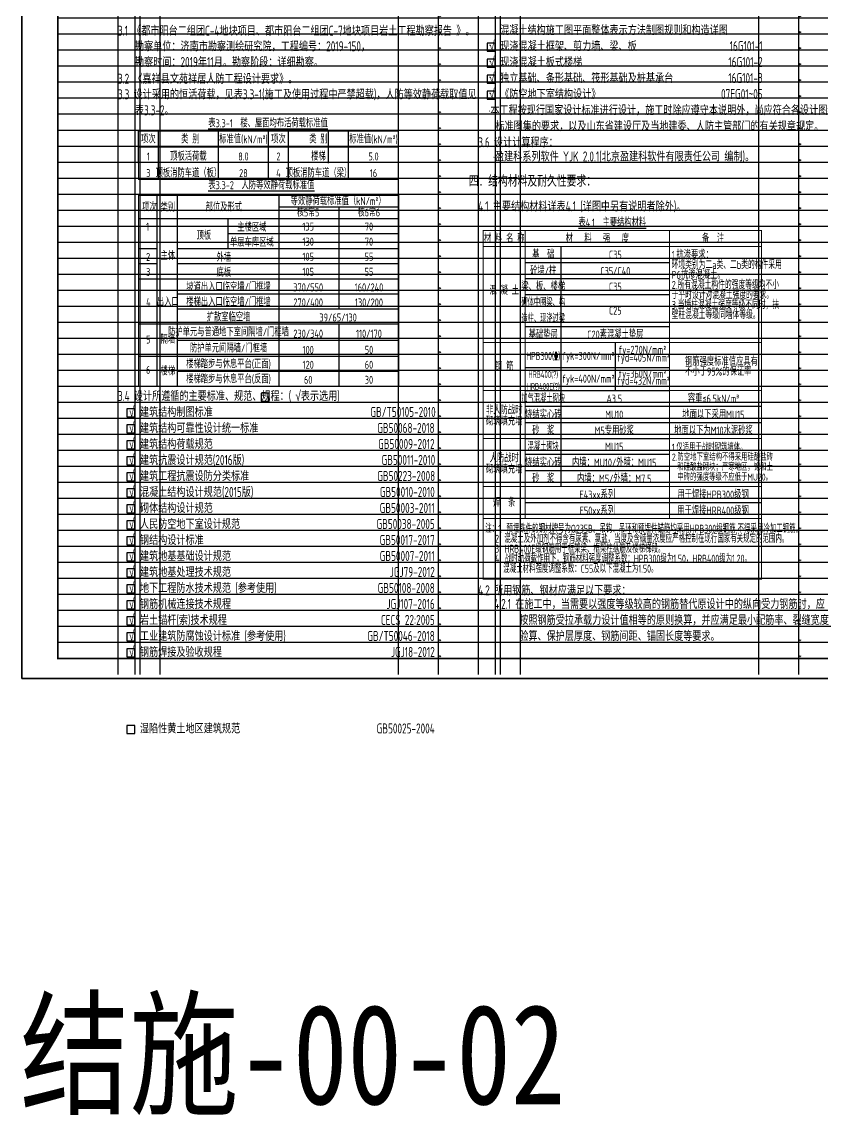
# Model space of a CAD drawing. Extents: x -502255 to 1362592, y -400300 to 332622.
# Drawn here: x 53742 to 93725, y 222284 to 276943 of the extents above; entities that cross this region are included whole.
import ezdxf
from ezdxf.enums import TextEntityAlignment as Align

# ---------------------------------------------------------------- set-up
doc = ezdxf.new("R2010")
doc.units = 0
doc.header["$LTSCALE"] = 1000
doc.header["$MEASUREMENT"] = 0
for name, color, linetype in [('ECA_TK', 7, 'Continuous'), ('STEL_BOLT', 1, 'Continuous'), ('TAB', 7, 'Continuous'), ('TAB_TEXT', 7, 'Continuous'), ('TEXT', 53, 'Continuous'), ('tk', 7, 'Continuous'), ('停车位', 3, 'Continuous')]:
    doc.layers.add(name, color=color, linetype=linetype)
doc.styles.add('TSSD_Label', font='tssdeng2.shx', dxfattribs={"width": 0.7, "bigfont": 'tssdchn.shx'})
doc.styles.add('TSSD_Norm', font='tssdeng.shx', dxfattribs={"bigfont": 'hztxt.shx'})
doc.styles.add('黑体', font='simhei.ttf', dxfattribs={"width": 0.65})

# ---------------------------------------------------------------- blocks, each defined once
blk = doc.blocks.new('A1_总说明分栏线')
at = {"layer": 'Defpoints', "color": 8, "lineweight": -3}
for p, q in [((76500, 54600), (1800, 54600)), ((4800, 54600), (4800, 1000)), ((5650, 54600), (5650, 1000)), ((5900, 54600), (5900, 1000)), ((6900, 54600), (6900, 1000)), ((18800, 54600), (18800, 1000)), ((20800, 54600), (20800, 1000)), ((22800, 54600), (22800, 1000)), ((23650, 54600), (23650, 1000)), ((23900, 54600), (23900, 1000)), ((24900, 54600), (24900, 1000)), ((36800, 54600), (36800, 1000)), ((38800, 54600), (38800, 1000)), ((40800, 54600), (40800, 1000)), ((41650, 54600), (41650, 1000)), ((41900, 54600), (41900, 1000)), ((42900, 54600), (42900, 1000)), ((54800, 54600), (54800, 1000)), ((56800, 54600), (56800, 1000)), ((58800, 54600), (58800, 1000)), ((59650, 54600), (59650, 1000)), ((59900, 54600), (59900, 1000)), ((60900, 54600), (60900, 1000)), ((72800, 54600), (72800, 1000)), ((76500, 53800), (1800, 53800)), ((76500, 53000), (1800, 53000)), ((76500, 52200), (1800, 52200)), ((76500, 51400), (1800, 51400)), ((76500, 50600), (1800, 50600)), ((76500, 49800), (1800, 49800)), ((76500, 49000), (1800, 49000)), ((76500, 48200), (1800, 48200)), ((76500, 47400), (1800, 47400)), ((76500, 46600), (1800, 46600)), ((76500, 45800), (1800, 45800)), ((76500, 45000), (1800, 45000)), ((76500, 44200), (1800, 44200)), ((76500, 43400), (1800, 43400)), ((76500, 42600), (1800, 42600)), ((76500, 41800), (1800, 41800)), ((76500, 41000), (1800, 41000)), ((76500, 40200), (1800, 40200)), ((76500, 39400), (1800, 39400)), ((76500, 38600), (1800, 38600)), ((76500, 37800), (1800, 37800)), ((76500, 37000), (1800, 37000)), ((76500, 36200), (1800, 36200)), ((76500, 35400), (1800, 35400)), ((76500, 34600), (1800, 34600)), ((76500, 33800), (1800, 33800)), ((76500, 33000), (1800, 33000)), ((76500, 32200), (1800, 32200)), ((76500, 31400), (1800, 31400)), ((76500, 30600), (1800, 30600)), ((76500, 29800), (1800, 29800)), ((76500, 29000), (1800, 29000)), ((76500, 28200), (1800, 28200)), ((76500, 27400), (1800, 27400)), ((76500, 26600), (1800, 26600)), ((76500, 25800), (1800, 25800)), ((76500, 25000), (1800, 25000)), ((76500, 24200), (1800, 24200)), ((76500, 23400), (1800, 23400)), ((76500, 22600), (1800, 22600)), ((76500, 21800), (1800, 21800)), ((76500, 21000), (1800, 21000)), ((76500, 20200), (1800, 20200)), ((76500, 19400), (1800, 19400)), ((76500, 18600), (1800, 18600)), ((76500, 17800), (1800, 17800)), ((76500, 17000), (1800, 17000)), ((76500, 16200), (1800, 16200)), ((76500, 15400), (1800, 15400)), ((76500, 14600), (1800, 14600)), ((76500, 13800), (1800, 13800)), ((76500, 13000), (1800, 13000)), ((76500, 12200), (1800, 12200)), ((76500, 11400), (1800, 11400)), ((76500, 10600), (1800, 10600)), ((76500, 9800), (1800, 9800)), ((76500, 9000), (1800, 9000)), ((76500, 8200), (1800, 8200)), ((76500, 7400), (1800, 7400)), ((76500, 6600), (1800, 6600)), ((76500, 5800), (1800, 5800)), ((76500, 5000), (1800, 5000)), ((76500, 4200), (1800, 4200)), ((76500, 3400), (1800, 3400)), ((76500, 2600), (1800, 2600)), ((76500, 2600), (1800, 2600)), ((76500, 1800), (1800, 1800))]:
    blk.add_line(p, q, dxfattribs=at)
at = {"color": 8, "lineweight": -3, "style": 'TSSD_Norm', "width": 0.8}
for p in [(20800, 53800), (38800, 53800), (56800, 53800), (20800, 53000), (38800, 53000), (56800, 53000), (20800, 52200), (38800, 52200), (56800, 52200), (20800, 51400), (38800, 51400), (56800, 51400), (20800, 50600), (38800, 50600), (56800, 50600), (20800, 49800), (38800, 49800), (56800, 49800), (20800, 49000), (38800, 49000), (56800, 49000), (20800, 48200), (38800, 48200), (56800, 48200), (20800, 47400), (38800, 47400), (56800, 47400), (20800, 46600), (38800, 46600), (56800, 46600), (20800, 45800), (38800, 45800), (56800, 45800), (20800, 45000), (38800, 45000), (56800, 45000), (20800, 44200), (38800, 44200), (56800, 44200), (20800, 43400), (38800, 43400), (56800, 43400), (20800, 42600), (38800, 42600), (56800, 42600), (20800, 41800), (38800, 41800), (56800, 41800), (20800, 41000), (38800, 41000), (56800, 41000), (20800, 40200), (38800, 40200), (56800, 40200), (20800, 39400), (38800, 39400), (56800, 39400), (20800, 38600), (38800, 38600), (56800, 38600), (20800, 37800), (38800, 37800), (56800, 37800), (20800, 37000), (38800, 37000), (56800, 37000), (20800, 36200), (38800, 36200), (56800, 36200), (20800, 35400), (38800, 35400), (56800, 35400), (20800, 34600), (38800, 34600), (56800, 34600), (20800, 33800), (38800, 33800), (56800, 33800), (20800, 33000), (38800, 33000), (56800, 33000), (20800, 32200), (38800, 32200), (56800, 32200), (20800, 31400), (38800, 31400), (56800, 31400), (20800, 30600), (38800, 30600), (56800, 30600), (20800, 29800), (38800, 29800), (56800, 29800), (20800, 29000), (38800, 29000), (56800, 29000), (20800, 28200), (38800, 28200), (56800, 28200), (20800, 27400), (38800, 27400), (56800, 27400), (20800, 26600), (38800, 26600), (56800, 26600), (20800, 25800), (38800, 25800), (56800, 25800), (20800, 25000), (38800, 25000), (56800, 25000), (20800, 24200), (38800, 24200), (56800, 24200), (20800, 23400), (38800, 23400), (56800, 23400), (20800, 22600), (38800, 22600), (56800, 22600), (20800, 21800), (38800, 21800), (56800, 21800), (20800, 21000), (38800, 21000), (56800, 21000), (20800, 20200), (38800, 20200), (56800, 20200), (20800, 19400), (38800, 19400), (56800, 19400), (20800, 18600), (38800, 18600), (56800, 18600), (20800, 17800), (38800, 17800), (56800, 17800), (20800, 17000), (38800, 17000), (56800, 17000), (20800, 16200), (38800, 16200), (56800, 16200), (20800, 15400), (38800, 15400), (56800, 15400), (20800, 14600), (38800, 14600), (56800, 14600), (20800, 13800), (38800, 13800), (56800, 13800), (20800, 13000), (38800, 13000), (56800, 13000), (20800, 12200), (38800, 12200), (56800, 12200), (20800, 11400), (38800, 11400), (56800, 11400), (20800, 10600), (38800, 10600), (56800, 10600), (20800, 9800), (38800, 9800), (56800, 9800), (20800, 9000), (38800, 9000), (56800, 9000), (20800, 8200), (38800, 8200), (56800, 8200), (20800, 7400), (38800, 7400), (56800, 7400), (20800, 6600), (38800, 6600), (56800, 6600), (20800, 5800), (38800, 5800), (56800, 5800), (20800, 5000), (38800, 5000), (56800, 5000), (20800, 4200), (38800, 4200), (56800, 4200), (20800, 3400), (38800, 3400), (56800, 3400), (20800, 2600), (38800, 2600), (56800, 2600), (20800, 1800), (38800, 1800), (56800, 1800)]:
    blk.add_text('*', height=273, dxfattribs=at).set_placement(p)
blk = doc.blocks.new('10B_A1')
at = {"layer": 'ECA_TK'}
blk.add_lwpolyline([(0, 0), (841, 0), (841, 594), (0, 594)], close=True, dxfattribs=at)
at = {"layer": 'ECA_TK', "const_width": 0.8}
blk.add_lwpolyline([(831, 10), (831, 584), (18, 584), (18, 10)], close=True, dxfattribs=at)

msp = doc.modelspace()

# ---------------------------------------------------------------- linework, layer by layer
for points in [[(76991.8, 275481.6), (77391.8, 275481.6), (77391.8, 275881.6), (76991.8, 275881.6)], [(76991.8, 274681.6), (77391.8, 274681.6), (77391.8, 275081.6), (76991.8, 275081.6)], [(76991.8, 273881.6), (77391.8, 273881.6), (77391.8, 274281.6), (76991.8, 274281.6)], [(76991.8, 273081.6), (77391.8, 273081.6), (77391.8, 273481.6), (76991.8, 273481.6)], [(65700.1, 257987.9), (66100.1, 257987.9), (66100.1, 258387.9), (65700.1, 258387.9)], [(58991.8, 257191.3), (59391.8, 257191.3), (59391.8, 257591.3), (58991.8, 257591.3)], [(58991.8, 256391.3), (59391.8, 256391.3), (59391.8, 256791.3), (58991.8, 256791.3)], [(58991.8, 255591.3), (59391.8, 255591.3), (59391.8, 255991.3), (58991.8, 255991.3)], [(58991.8, 254791.3), (59391.8, 254791.3), (59391.8, 255191.3), (58991.8, 255191.3)], [(58991.8, 253991.3), (59391.8, 253991.3), (59391.8, 254391.3), (58991.8, 254391.3)], [(58991.8, 253191.3), (59391.8, 253191.3), (59391.8, 253591.3), (58991.8, 253591.3)], [(58991.8, 252391.3), (59391.8, 252391.3), (59391.8, 252791.3), (58991.8, 252791.3)], [(58991.8, 251591.3), (59391.8, 251591.3), (59391.8, 251991.3), (58991.8, 251991.3)], [(58991.8, 250791.3), (59391.8, 250791.3), (59391.8, 251191.3), (58991.8, 251191.3)], [(58991.8, 249991.3), (59391.8, 249991.3), (59391.8, 250391.3), (58991.8, 250391.3)], [(58991.8, 249191.3), (59391.8, 249191.3), (59391.8, 249591.3), (58991.8, 249591.3)], [(58991.8, 248391.3), (59391.8, 248391.3), (59391.8, 248791.3), (58991.8, 248791.3)], [(58991.8, 247591.3), (59391.8, 247591.3), (59391.8, 247991.3), (58991.8, 247991.3)], [(58991.8, 246791.3), (59391.8, 246791.3), (59391.8, 247191.3), (58991.8, 247191.3)], [(58991.8, 245191.3), (59391.8, 245191.3), (59391.8, 245591.3), (58991.8, 245591.3)]]:
    msp.add_lwpolyline(points, close=True)
at = {"layer": 'STEL_BOLT'}
msp.add_lwpolyline([(53741.8, 303505.9), (137841.8, 303505.9), (137841.8, 244105.9), (53741.8, 244105.9)], close=True, dxfattribs=at)
at = {"layer": 'TAB'}
for p, q in [((59560.5, 269873.5), (59560.5, 271473.5)), ((60560.5, 269073.5), (60560.5, 271473.5)), ((63560.5, 269073.5), (63560.5, 271440.9)), ((66060.5, 269873.5), (66060.5, 271440.9)), ((66060.5, 269073.5), (66060.5, 271440.9)), ((67060.5, 269073.5), (67060.5, 271440.9)), ((69060.5, 269873.5), (69060.5, 271473.5)), ((70060.5, 269073.5), (70060.5, 271473.5)), ((59560.5, 269073.5), (72560.5, 269073.5)), ((59560.5, 269073.5), (72560.5, 269073.5)), ((59560.5, 268273.5), (72580.2, 268273.5)), ((60483.4, 268273.5), (60483.4, 258720.2)), ((61501.5, 268273.5), (61501.5, 258720.2)), ((66580.2, 268273.5), (66580.2, 258720.2)), ((66580.2, 267695.2), (69580.2, 267695.2)), ((69580.2, 267695.2), (72580.2, 267695.2)), ((69580.2, 267695.2), (69580.2, 262596.9)), ((59560.5, 267116.9), (72580.2, 267116.9)), ((64040.9, 265610.2), (64040.9, 267116.9)), ((64040.9, 266363.5), (72580.2, 266363.5)), ((80691.8, 253707.7), (80691.8, 265707.7)), ((59560.5, 265610.2), (60483.4, 265610.2)), ((61501.5, 265610.2), (72580.2, 265610.2)), ((59560.5, 264856.9), (60483.4, 264856.9)), ((61501.5, 264856.9), (72580.2, 264856.9)), ((78891.8, 264907.7), (86091.8, 264907.7)), ((59560.5, 264103.5), (72580.2, 264103.5)), ((78891.8, 264107.7), (86091.8, 264107.7)), ((61501.5, 263350.2), (72580.2, 263350.2)), ((61648.5, 263350.2), (72580.2, 263350.2)), ((78891.8, 263307.7), (86091.8, 263307.7)), ((61501.5, 262596.9), (72580.2, 262596.9)), ((59560.5, 261843.5), (72580.2, 261843.5)), ((78891.8, 261707.7), (86091.8, 261707.7)), ((61501.5, 261035.2), (72580.2, 261035.2)), ((83391.8, 260907.7), (83391.8, 258507.7)), ((59560.5, 260226.9), (72580.2, 260226.9)), ((78891.8, 259670.7), (86091.8, 259670.7)), ((61501.5, 259473.5), (72580.2, 259473.5)), ((72580.2, 258720.2), (59560.5, 258720.2)), ((78891.8, 258507.7), (86091.8, 258507.7)), ((90691.8, 257707.7), (78891.8, 257707.7)), ((78891.8, 256907.7), (90691.8, 256907.7)), ((78891.8, 256107.7), (86091.8, 256107.7)), ((86091.8, 255307.7), (78891.8, 255307.7)), ((78891.8, 254507.7), (86091.8, 254507.7)), ((78891.8, 252907.7), (90691.8, 252907.7))]:
    msp.add_line(p, q, dxfattribs=at)
at = {"layer": 'TAB', "color": 1}
msp.add_line((69580.2, 261843.5), (69580.2, 258720.2), dxfattribs=at)
at = {"layer": 'TAB', "const_width": 50}
for points in [[(59560.5, 269073.5), (59560.5, 271473.5), (72560.5, 271473.5), (72560.5, 269073.5)], [(59560.5, 268273.5), (72580.2, 268273.5), (72580.2, 258720.2), (59560.5, 258720.2)], [(90691.8, 249073.5), (76791.8, 249073.5), (76791.8, 266507.7), (90691.8, 266507.7)]]:
    msp.add_lwpolyline(points, close=True, dxfattribs=at)
for points in [[(59560.5, 270673.5), (72560.5, 270673.5)], [(59560.5, 269906.1), (72560.5, 269906.1)], [(78891.8, 266507.7), (78891.8, 252107.7)], [(86091.8, 266507.7), (86091.8, 252107.7)], [(76791.8, 265707.7), (90691.8, 265707.7)], [(76791.8, 260907.7), (90691.8, 260907.7)], [(76791.8, 258507.7), (90691.8, 258507.7)], [(76791.8, 256107.7), (90691.8, 256107.7)], [(76791.8, 253707.7), (90691.8, 253707.7)], [(76791.8, 252107.7), (90691.8, 252107.7)]]:
    msp.add_lwpolyline(points, dxfattribs=at)
at = {"layer": 'TEXT'}
for points in [[(58991.8, 245991.3), (59391.8, 245991.3), (59391.8, 246391.3), (58991.8, 246391.3)], [(58991.8, 241366.2), (59391.8, 241366.2), (59391.8, 241766.2), (58991.8, 241766.2)]]:
    msp.add_lwpolyline(points, close=True, dxfattribs=at)
at = {"layer": '停车位', "lineweight": 9}
for p, q in [((59560.5, 267520.2), (59560.5, 258720.2)), ((72580.2, 267520.2), (72580.2, 258720.2))]:
    msp.add_line(p, q, dxfattribs=at)

# ---------------------------------------------------------------- block references
at = {"layer": 'Defpoints'}
msp.add_blockref('A1_总说明分栏线', (53741.8, 243320.2), dxfattribs=at)
at = {"layer": 'tk', "xscale": 100, "yscale": 100, "zscale": 100}
msp.add_blockref('10B_A1', (53741.8, 244105.9), dxfattribs=at)

# ---------------------------------------------------------------- texts
at = {"layer": 'TAB_TEXT', "style": 'TSSD_Label'}
for s, height, width, p in [('%%U表3.3-1  楼、屋面均布活荷载标准值', 400, 0.7, (66041.8, 271873.5)), ('项次', 400, 0.7, (60060.5, 271073.5)), (' 类 别', 400, 0.7, (62060.5, 271073.5)), ('标准值(kN/m\x8c2\x8d)', 400, 0.7, (64810.5, 271073.5)), ('项次', 400, 0.7, (66560.5, 271073.5)), ('类 别', 400, 0.7, (68560.5, 271073.5)), ('标准值(kN/m\x8c2\x8d)', 400, 0.7, (71310.5, 271073.5)), ('1', 400, 0.7, (60060.5, 270213.6)), ('顶板活荷载', 400, 0.7, (62060.5, 270213.6)), ('2', 400, 0.7, (66560.5, 270213.6)), ('楼梯', 400, 0.7, (68560.5, 270213.6)), ('3', 400, 0.7, (60060.5, 269381)), ('顶板消防车道（板）', 400, 0.7, (62060.5, 269381)), ('4', 400, 0.7, (66560.5, 269381)), ('顶板消防车道（梁）', 400, 0.7, (68560.5, 269381)), ('%%U表4.1  主要结构材料', 400, 0.7, (83241.8, 266907.7)), ('材 料 名 称', 400, 0.7, (77841.8, 266107.7)), ('材   料   强   度', 400, 0.7, (82491.8, 266107.7)), ('备  注', 400, 0.7, (88277.5, 266107.7)), ('基  础', 400, 0.7, (79791.8, 265307.7)), ('砼墙/柱', 400, 0.7, (79791.8, 264496.1)), ('混 凝 土', 400, 0.7, (77841.8, 263506.8)), ('梁、板、楼梯', 400, 0.7, (79791.8, 263707.7)), ('砌体中圈梁、构', 400, 0.6, (79791.8, 262907.7)), ('造柱、现浇过梁', 400, 0.6, (79791.8, 262107.7)), ('基础垫层', 400, 0.7, (79791.8, 261307.7)), ('f\x8ey\x8f=270N/mm\x8c2\x8d', 400, 0.7, (84741.8, 260548.3)), ('HPB300(\x84)', 400, 0.6, (79791.8, 260238.7)), ('f\x8eyk\x8f=300N/mm\x8c2\x8d', 400, 0.7, (82041.8, 260238.7)), ('钢 筋', 400, 0.7, (77841.8, 259707.7)), ('HRB400(\ue532)', 350, 0.6, (79791.8, 259316.2)), ('f\x8eyk\x8f=400N/mm\x8c2\x8d', 400, 0.7, (82041.8, 259102.1)), ('f\x8ey\x8f=360N/mm\x8c2\x8d', 400, 0.7, (84741.8, 259356.5)), ('HRB400E(\ue532)', 350, 0.6, (79791.8, 258711.9)), ('加气混凝土砌块', 400, 0.6, (79791.8, 258107.7)), ('容重≤6.5kN/m\x8c3\x8d', 400, 0.7, (88297.2, 258107.7)), ('非人防战时', 400, 0.7, (77841.8, 257526)), ('烧结实心砖', 400, 0.7, (79791.8, 257307.7)), ('地面以下采用MU15', 400, 0.7, (88292.6, 257307.7)), ('砌筑填充墙', 400, 0.7, (77841.8, 256968.7)), ('砂  浆', 400, 0.7, (79791.8, 256507.7)), ('地面以下为M10水泥砂浆', 400, 0.7, (88297.2, 256507.7)), ('混凝土砌块', 400, 0.6, (79791.8, 255707.7)), ('人防战时', 400, 0.7, (77841.8, 255126)), ('砌筑填充墙', 400, 0.7, (77841.8, 254568.7)), ('烧结实心砖', 400, 0.7, (79791.8, 254907.7)), ('砂  浆', 400, 0.7, (79791.8, 254107.7)), ('焊  条', 400, 0.7, (77841.8, 252907.7)), ('E43xx系列', 400, 0.7, (82491.8, 253307.7)), ('用于焊接HPB300级钢', 400, 0.7, (88277.2, 253307.7)), ('E50xx系列', 400, 0.7, (82491.8, 252507.7)), ('用于焊接HRB400级钢', 400, 0.7, (88277.2, 252507.7))]:
    msp.add_text(s, height=height, dxfattribs=dict(at, width=width)).set_placement(p, align=Align.MIDDLE_CENTER)
at = {"layer": 'TAB_TEXT', "color": 1, "style": 'TSSD_Label', "width": 0.7}
for s, p in [('8.0', (64810.5, 270213.6)), ('5.0', (71310.5, 270213.6)), ('28', (64810.5, 269381)), ('16', (71310.5, 269381)), ('C35', (83391.8, 265307.7)), ('C35/C40', (83391.8, 264484.6)), ('C35', (83391.8, 263707.7)), ('C25', (83391.8, 262507.7)), ('C20素混凝土垫层', (83391.8, 261307.7))]:
    msp.add_text(s, height=400, dxfattribs=at).set_placement(p, align=Align.MIDDLE_CENTER)
at = {"layer": 'TAB_TEXT', "style": 'TSSD_Label', "width": 0.7}
for s, p in [('%%U表3.3-2  人防等效静荷载标准值', (65705.9, 268457.2)), ('f\x8eyd\x8f=405N/mm\x8c2', (84792.9, 259836.4)), ('f\x8eyd\x8f=432N/mm\x8c2', (84792.9, 258684.5))]:
    msp.add_text(s, height=400, dxfattribs=at).set_placement(p, align=Align.BOTTOM_CENTER)
at = {"layer": 'TAB_TEXT', "style": 'TSSD_Label'}
for s, height, width, p in [('项次', 400, 0.7, (59754.6, 267475.9)), ('1', 400, 0.7, (59947.7, 266499.3)), ('2', 400, 0.7, (59947.7, 264992.7)), ('1.抗渗要求：', 400, 0.7, (86207.7, 265092.3)), ('3', 400, 0.7, (59947.7, 264239.3)), ('环境类别为二a类、二b类的构件采用', 400, 0.65, (86207.7, 264592.3)), ('2.所有混凝土构件的强度等级均不小', 400, 0.65, (86207.7, 263592.3)), ('P6抗渗混凝土。', 400, 0.7, (86207.7, 264092.3)), ('于平时设计对混凝土强度的要求。', 400, 0.65, (86207.7, 263092.3)), ('4', 400, 0.7, (59947.7, 262732.6)), ('3.当墙柱混凝土强度等级不同时，扶', 400, 0.65, (86207.7, 262592.3)), ('壁柱混凝土等级同墙体等级。', 400, 0.65, (86207.7, 262092.3)), ('5', 400, 0.7, (59947.7, 260861.5)), ('钢筋强度标准值应具有', 400, 0.7, (86875.1, 259757.7)), ('6', 400, 0.7, (59947.7, 259344.8)), ('不小于95%%%的保证率', 400, 0.7, (86875.1, 259257.7)), ('1.仅适用于战时砌筑墙体。', 350, 0.7, (86216.3, 255507.7)), ('2.防空地下室结构不得采用硅酸盐砖', 350, 0.7, (86216.3, 255007.7)), ('和硅酸盐砌块；严寒地区，饱和土', 350, 0.7, (86488.9, 254507.7)), ('中砖的强度等级不应低于MU20。', 350, 0.7, (86488.9, 254007.7)), ('注：1. 预埋铁件的钢材牌号为Q235B。吊钩、吊环和预埋件锚筋均采用HPB300级钢筋,不得采用冷加工钢筋。', 400, 0.62, (76891.8, 251402.8)), ('2. 混凝土及外加剂不得含有尿素、氯盐，当度及含碱量浓度应严格控制在现行国家有关规定的范围内。', 400, 0.62, (77385.5, 250902.8)), ('3. HRB400E级钢筋用于框架梁、框架柱纵筋及楼梯梯段。', 400, 0.62, (77385.5, 250402.8)), ('4. 战时动荷载作用下，钢筋材料强度调整系数：HPB300级为1.50，HRB400级为1.20。', 400, 0.62, (77385.5, 249902.8)), ('混凝土材料强度调整系数：C55及以下混凝土为1.50。', 400, 0.62, (77793.9, 249402.8))]:
    msp.add_text(s, height=height, dxfattribs=dict(at, width=width)).set_placement(p)
for s, width, p in [('类别', 0.7, (61033.7, 267466.4)), ('部位及形式', 0.7, (63831.2, 267475.9)), ('等效静荷载标准值（kN/m\x8c2\x8d）', 0.7, (69541.7, 267782.6)), ('核5常5', 0.65, (68047.3, 267213)), ('核6常6', 0.65, (71083.7, 267213)), ('主楼区域', 0.7, (65234, 266464.8)), ('顶板', 0.7, (62834.5, 266058.6)), ('单层车库区域', 0.7, (65234, 265711.4)), ('主体', 0.7, (61033.7, 265038.3)), ('外墙', 0.7, (63831.2, 264958.1)), ('底板', 0.7, (63831.2, 264204.7)), ('坡道出入口临空墙/门框墙', 0.7, (64067.3, 263486)), ('出入口', 0.7, (61033.7, 262732.6)), ('楼梯出入口临空墙/门框墙', 0.7, (64067.3, 262732.6)), ('扩散室临空墙', 0.7, (64067.3, 261979.3)), ('隔墙', 0.7, (61033.7, 260861.5)), ('防护单元与普通地下室间隔墙/门框墙', 0.7, (64067.3, 261228.3)), ('防护单元间隔墙/门框墙', 0.7, (64067.3, 260420)), ('楼梯', 0.7, (61033.7, 259275)), ('楼梯踏步与休息平台(正面)', 0.7, (64067.3, 259631.4)), ('楼梯踏步与休息平台(反面)', 0.7, (64067.3, 258878)), ('A3.5', 0.7, (83338.3, 257907.7)), ('MU10', 0.7, (83338.3, 257107.7)), ('M5专用砂浆', 0.7, (83338.3, 256307.7)), ('MU15', 0.7, (83338.3, 255507.7)), ('内墙：MU10/外墙：MU15', 0.7, (83338.3, 254707.7)), ('内墙：M5/外墙：M7.5', 0.7, (83338.3, 253907.7))]:
    msp.add_text(s, height=400, dxfattribs=dict(at, width=width)).set_placement(p, align=Align.CENTER)
at = {"layer": 'TAB_TEXT', "color": 1, "style": 'TSSD_Label', "width": 0.65}
for s, p in [('135', (68047.3, 266507.5)), ('70', (71083.7, 266507.5)), ('130', (68047.3, 265754.1)), ('70', (71083.7, 265754.1)), ('105', (68047.3, 265000.8)), ('55', (71083.7, 265000.8)), ('105', (68047.3, 264247.5)), ('55', (71083.7, 264247.5)), ('370/550', (68047.3, 263469.9)), ('160/240', (71083.7, 263469.9)), ('270/400', (68047.3, 262716.6)), ('130/200', (71083.7, 262716.6)), ('39/65/130', (69541.7, 261963.2)), ('230/340', (68047.3, 261154.9)), ('110/170', (71083.7, 261154.9)), ('100', (68047.3, 260346.6)), ('50', (71083.7, 260346.6)), ('120', (68047.3, 259599.2)), ('60', (71083.7, 259599.2)), ('60', (68047.3, 258845.9)), ('30', (71083.7, 258845.9))]:
    msp.add_text(s, height=400, dxfattribs=at).set_placement(p, align=Align.CENTER)
at = {"layer": 'TEXT', "color": 1, "style": 'TSSD_Label', "width": 0.7}
for s, p in [('3.1 《都市阳台二组团C-4地块项目、都市阳台二组团C-7地块项目岩土工程勘察报告 》。', (58541.8, 276249.3)), ('勘察单位：济南市勘察测绘研究院，工程编号：2019-150，', (59391.8, 275473.5)), ('勘察时间：2019年11月。勘察阶段：详细勘察。', (59391.8, 274685.7)), ('3.2 《嘉祥县文苑祥居人防工程设计要求》。', (58541.8, 273849.3))]:
    msp.add_text(s, height=500, dxfattribs=at).set_placement(p)
at = {"layer": 'TEXT', "width": 0.7}
for s, style, p in [('混凝土结构施工图平面整体表示方法制图规则和构造详图', 'TSSD_Label', (77641.8, 276281.6)), ('√', 'TSSD_Label', (77091.8, 275481.6)), ('现浇混凝土框架、剪力墙、梁、板', 'TSSD_Label', (77641.8, 275481.6)), ('√', 'TSSD_Label', (77091.8, 274681.6)), ('现浇混凝土板式楼梯', 'TSSD_Label', (77641.8, 274681.6)), ('√', 'TSSD_Label', (77091.8, 273881.6)), ('独立基础、条形基础、筏形基础及桩基承台', 'TSSD_Label', (77641.8, 273881.6)), ('3.3 设计采用的恒活荷载，见表3.3-1(施工及使用过程中严禁超载)，人防等效静荷载取值见', 'TSSD_Label', (58541.8, 273073.5)), ('√', 'TSSD_Label', (77091.8, 273081.6)), ('《防空地下室结构设计》', 'TSSD_Label', (77641.8, 273081.6)), ('表3.3-2。', 'TSSD_Label', (59391.8, 272273.5)), ('·本工程按现行国家设计标准进行设计，施工时除应遵守本说明外，尚应符合各设计图纸说明和', 'TSSD_Label', (77041.8, 272281.6)), ('标准图集的要求，以及山东省建设厅及当地建委、人防主管部门的有关规章规定。', 'TSSD_Label', (77403.7, 271481.6)), ('3.6 设计计算程序：', 'TSSD_Label', (76541.8, 270673.5)), ('·盈建科系列软件 YJK 2.0.1(北京盈建科软件有限责任公司 编制)。', 'TSSD_Label', (77272.4, 269964.5)), ('四. 结构材料及耐久性要求：', '黑体', (76073.5, 268757.9)), ('4.1 主要结构材料详表4.1 (详图中另有说明者除外)。', 'TSSD_Label', (76541.8, 267473.5)), ('3.4 设计所遵循的主要标准、规范、规程：( √表示选用)', 'TSSD_Label', (58541.8, 257991.3)), ('√', 'TSSD_Label', (59091.8, 257191.3)), ('建筑结构制图标准', 'TSSD_Label', (59641.8, 257191.3)), ('√', 'TSSD_Label', (59091.8, 256391.3)), ('建筑结构可靠性设计统一标准', 'TSSD_Label', (59641.8, 256391.3)), ('√', 'TSSD_Label', (59091.8, 255591.3)), ('建筑结构荷载规范', 'TSSD_Label', (59641.8, 255591.3)), ('√', 'TSSD_Label', (59091.8, 254791.3)), ('建筑抗震设计规范(2016版)', 'TSSD_Label', (59641.8, 254791.3)), ('√', 'TSSD_Label', (59091.8, 253991.3)), ('建筑工程抗震设防分类标准', 'TSSD_Label', (59641.8, 253991.3)), ('√', 'TSSD_Label', (59091.8, 253191.3)), ('混凝土结构设计规范(2015版)', 'TSSD_Label', (59641.8, 253191.3)), ('√', 'TSSD_Label', (59091.8, 252391.3)), ('砌体结构设计规范', 'TSSD_Label', (59641.8, 252391.3)), ('√', 'TSSD_Label', (59091.8, 251591.3)), ('人民防空地下室设计规范', 'TSSD_Label', (59641.8, 251591.3)), ('√', 'TSSD_Label', (59091.8, 250791.3)), ('钢结构设计标准', 'TSSD_Label', (59641.8, 250791.3)), ('√', 'TSSD_Label', (59091.8, 249991.3)), ('建筑地基基础设计规范', 'TSSD_Label', (59641.8, 249991.3)), ('√', 'TSSD_Label', (59091.8, 249191.3)), ('建筑地基处理技术规范', 'TSSD_Label', (59641.8, 249191.3)), ('√', 'TSSD_Label', (59091.8, 248391.3)), ('地下工程防水技术规范 (参考使用)', 'TSSD_Label', (59641.8, 248391.3)), ('4.2 所用钢筋、钢材应满足以下要求：', 'TSSD_Label', (76541.8, 248273.5)), ('√', 'TSSD_Label', (59091.8, 247591.3)), ('钢筋机械连接技术规程', 'TSSD_Label', (59641.8, 247591.3)), ('√', 'TSSD_Label', (59091.8, 246791.3)), ('岩土锚杆(索)技术规程', 'TSSD_Label', (59641.8, 246791.3)), ('√', 'TSSD_Label', (59091.8, 245991.3)), ('工业建筑防腐蚀设计标准 (参考使用)', 'TSSD_Label', (59641.8, 245991.3)), ('√', 'TSSD_Label', (59091.8, 245191.3)), ('钢筋焊接及验收规程', 'TSSD_Label', (59641.8, 245191.3)), ('湿陷性黄土地区建筑规范', 'TSSD_Label', (59641.8, 241366.2))]:
    msp.add_text(s, height=500, dxfattribs=dict(at, style=style)).set_placement(p)
at = {"layer": 'TEXT', "style": 'TSSD_Label', "width": 0.7}
for s, p in [('16G101-1', (90754, 275481.6)), ('16G101-2', (90754, 274681.6)), ('16G101-3', (90754, 273881.6)), ('07FG01~05', (90754, 273081.6)), ('GB/T50105-2010', (74417.1, 257191.3)), ('GB50068-2018', (74362.9, 256391.3)), ('GB50009-2012', (74362.9, 255591.3)), ('GB50011-2010', (74396.3, 254791.3)), ('GB50223-2008', (74391.9, 253991.3)), ('GB50010-2010', (74370.6, 253191.3)), ('GB50003-2011', (74370.6, 252391.3)), ('GB50038-2005', (74370.6, 251591.3)), ('GB50017-2017', (74370.6, 250791.3)), ('GB50007-2011', (74370.6, 249991.3)), ('JGJ79-2012', (74370.6, 249191.3)), ('GB50108-2008', (74370.6, 248391.3)), ('JGJ107-2016', (74370.6, 247591.3)), ('CECS 22:2005', (74370.6, 246791.3)), ('GB/T50046-2018', (74370.6, 245991.3)), ('JGJ18-2012', (74370.6, 245191.3)), ('GB50025-2004', (74370.6, 241366.2))]:
    msp.add_text(s, height=500, dxfattribs=at).set_placement(p, align=Align.RIGHT)
for s, p in [('4.2.1 在施工中，当需要以强度等级较高的钢筋替代原设计中的纵向受力钢筋时，应', (77338.1, 247442.5)), ('按照钢筋受拉承载力设计值相等的原则换算，并应满足最小配筋率、裂缝宽度', (78595, 246642.5)), ('验算、保护层厚度、钢筋间距、锚固长度等要求。', (78595, 245842.5))]:
    msp.add_text(s, height=500, dxfattribs=at).set_placement(p, align=Align.BOTTOM_LEFT)
at = {"layer": 'tk', "color": 2, "style": '黑体', "width": 0.8}
msp.add_text('结施-00-02', height=5000, dxfattribs=at).set_placement((53656.9, 221329.8), align=Align.BOTTOM_LEFT)

doc.saveas('drawing.dxf')
